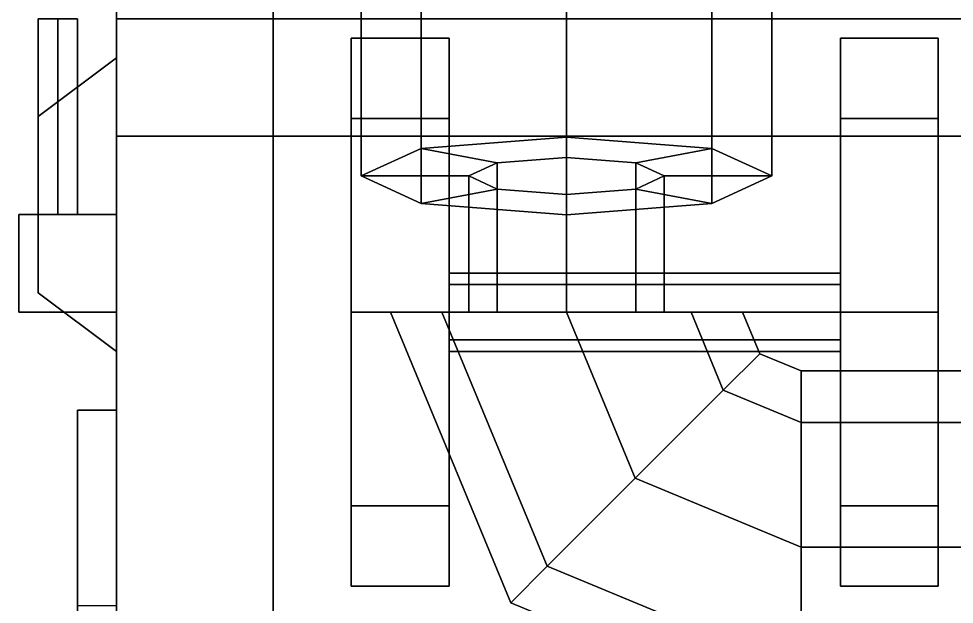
# Model space of a CAD drawing. Header units: millimetres. Extents: x -1.3 to 1.3, y -3 to 8.8.
# Drawn here: x -1.27 to -0.7918, y 1.7708 to 2.07 of the extents above; entities that cross this region are included whole.
import ezdxf

# ---------------------------------------------------------------- set-up
doc = ezdxf.new("R2010")
doc.units = ezdxf.units.MM
doc.header["$MEASUREMENT"] = 0
doc.layers.add('fenders', color=6, linetype='Continuous')
doc.layers.add('wheels', color=2, linetype='Continuous')

msp = doc.modelspace()

# ---------------------------------------------------------------- linework, layer by layer
for points in [[(-0.99, 3.2664, 1.68728), (-1.06425, 3.26059, 1.65708), (-1.06425, 2.00368, 1.89912), (-0.99, 2.00949, 1.92932)], [(-0.91575, 3.26059, 1.65708), (-0.99, 3.2664, 1.68728), (-0.99, 2.00949, 1.92932), (-0.91575, 2.00368, 1.89912)], [(-1.06425, 3.26059, 1.65708), (-1.095, 3.24655, 1.58418), (-1.095, 1.98964, 1.82622), (-1.06425, 2.00368, 1.89912)], [(-0.885, 3.24655, 1.58418), (-0.91575, 3.26059, 1.65708), (-0.91575, 2.00368, 1.89912), (-0.885, 1.98964, 1.82622)], [(-1.095, 3.24655, 1.58418), (-1.06425, 3.23251, 1.51127), (-1.06425, 1.9756, 1.75331), (-1.095, 1.98964, 1.82622)], [(-0.91575, 3.23251, 1.51127), (-0.885, 3.24655, 1.58418), (-0.885, 1.98964, 1.82622), (-0.91575, 1.9756, 1.75331)], [(-1.06425, 3.23251, 1.51127), (-0.99, 3.22669, 1.48107), (-0.99, 1.96978, 1.72311), (-1.06425, 1.9756, 1.75331)], [(-0.99, 3.22669, 1.48107), (-0.91575, 3.23251, 1.51127), (-0.91575, 1.9756, 1.75331), (-0.99, 1.96978, 1.72311)], [(-1.14, 2.07, 0.398), (-1.14, 2.46, 0.37), (-1.14, 2.27, 0.54), (-1.14, 2.17, 0.54)], [(-1.14, 2.07, 0.398), (-1.14, 2.37, 0.26), (-1.14, 2.46, 0.36), (-1.14, 2.46, 0.37)], [(-1.14, 2.37, 0.26), (-1.14, -2.24, 0.26), (-1.22, -2.24, 0.26), (-1.22, 2.37, 0.26)], [(-1.22, 2.37, 0.26), (-1.22, -2.24, 0.26), (-1.22, -1.79, 0.3), (-1.22, 1.87, 0.3)], [(-1.22, 2.17, 0.54), (-1.22, 2.37, 0.26), (-1.22, 1.87, 0.3), (-1.22, 1.87, 0.47)], [(-1.14, 2.07, 0.398), (-1.14, -1.81, 0.398), (-1.14, -2.24, 0.26), (-1.14, 2.37, 0.26)], [(-1.14, 2.07, 1.31), (-1.14, 2.17, 1.21), (-1.22, 2.17, 1.21), (-1.22, 2.07, 1.31)], [(-1.22, 2.07, 0.6), (-1.22, 2.12, 0.6), (-1.22, 2.17, 0.54), (-1.22, 1.87, 0.47)], [(-1.22, 2.05, 1.16), (-1.22, 2.17, 1.21), (-1.22, 2.12, 0.8), (-1.22, 2.07, 0.8)], [(-1.22, 2.07, 1.31), (-1.22, 2.17, 1.21), (-1.22, 2.05, 1.16), (-1.22, 2.05, 1.28)], [(-1.14, 2.07, 0.398), (-1.14, 2.17, 0.54), (-1.14, 2.17, 1.21), (-1.14, 2.07, 1.31)], [(-1.25, 1.97, 0.76), (-1.26, 1.97, 0.77), (-1.26, 2.07, 0.77), (-1.25, 2.07, 0.76)], [(-1.26, 1.97, 0.77), (-1.25, 1.97, 0.78), (-1.25, 2.07, 0.78), (-1.26, 2.07, 0.77)], [(-1.25, 1.97, 0.62), (-1.26, 1.97, 0.63), (-1.26, 2.07, 0.63), (-1.25, 2.07, 0.62)], [(-1.26, 1.97, 0.63), (-1.25, 1.97, 0.64), (-1.25, 2.07, 0.64), (-1.26, 2.07, 0.63)], [(-1.24, 1.97, 0.77), (-1.25, 1.97, 0.76), (-1.25, 2.07, 0.76), (-1.24, 2.07, 0.77)], [(-1.25, 1.97, 0.78), (-1.24, 1.97, 0.77), (-1.24, 2.07, 0.77), (-1.25, 2.07, 0.78)], [(-1.24, 1.97, 0.63), (-1.25, 1.97, 0.62), (-1.25, 2.07, 0.62), (-1.24, 2.07, 0.63)], [(-1.25, 1.97, 0.64), (-1.24, 1.97, 0.63), (-1.24, 2.07, 0.63), (-1.25, 2.07, 0.64)], [(-0.72, 1.56, 1.43), (-0.72, 2.07, 1.31), (-1.22, 2.07, 1.31), (-1.22, 1.56, 1.43)], [(-1.22, 2.07, 0.8), (-1.22, 2.07, 0.6), (-1.22, 1.97, 0.6), (-1.22, 1.97, 0.8)], [(-1.22, 2.07, 0.6), (-1.22, 1.87, 0.47), (-1.22, 1.87, 0.47), (-1.22, 1.97, 0.6)], [(-1.22, 2.05, 1.16), (-1.22, 2.07, 0.8), (-1.22, 1.97, 0.8), (-1.22, 1.9, 1.16)], [(-1.22, 2.05, 1.28), (-1.22, 1.9, 1.28), (-1.22, 1.56, 1.43), (-1.22, 2.07, 1.31)], [(-0.72, 2.07, 1.31), (-0.72, 2.07, 0.398), (-1.14, 2.07, 0.398), (-1.14, 2.07, 1.31)], [(-0.72, 2.07, 0.398), (-0.72, -1.81, 0.398), (-1.14, -1.81, 0.398), (-1.14, 2.07, 0.398)], [(-1.22, 2.05, 1.16), (-1.22, 1.9, 1.16), (-1.26, 1.93, 1.18), (-1.26, 2.02, 1.18)], [(-1.26, 2.02, 1.26), (-1.26, 1.93, 1.26), (-1.22, 1.9, 1.28), (-1.22, 2.05, 1.28)], [(-1.26, 2.02, 1.18), (-1.26, 2.02, 1.26), (-1.22, 2.05, 1.28), (-1.22, 2.05, 1.16)], [(-1.26, 1.93, 1.18), (-1.26, 1.93, 1.26), (-1.26, 2.02, 1.26), (-1.26, 2.02, 1.18)], [(-0.99, 2.00949, 1.92932), (-1.06425, 2.00368, 1.89912), (-1.02536, 1.99632, 1.86094), (-0.99, 1.99909, 1.87532)], [(-0.91575, 2.00368, 1.89912), (-0.99, 2.00949, 1.92932), (-0.99, 1.99909, 1.87532), (-0.95464, 1.99632, 1.86094)], [(-1.06425, 2.00368, 1.89912), (-1.095, 1.98964, 1.82622), (-1.04, 1.98964, 1.82622), (-1.02536, 1.99632, 1.86094)], [(-0.99, 1.99909, 1.87532), (-1.02536, 1.99632, 1.86094), (-1.02536, 1.92, 1.86536), (-0.99, 1.92, 1.88)], [(-0.95464, 1.99632, 1.86094), (-0.99, 1.99909, 1.87532), (-0.99, 1.92, 1.88), (-0.95464, 1.92, 1.86536)], [(-0.885, 1.98964, 1.82622), (-0.91575, 2.00368, 1.89912), (-0.95464, 1.99632, 1.86094), (-0.94, 1.98964, 1.82622)], [(-1.02536, 1.99632, 1.86094), (-1.04, 1.98964, 1.82622), (-1.04, 1.92, 1.83), (-1.02536, 1.92, 1.86536)], [(-0.94, 1.98964, 1.82622), (-0.95464, 1.99632, 1.86094), (-0.95464, 1.92, 1.86536), (-0.94, 1.92, 1.83)], [(-1.095, 1.98964, 1.82622), (-1.06425, 1.9756, 1.75331), (-1.02536, 1.98295, 1.7915), (-1.04, 1.98964, 1.82622)], [(-1.04, 1.98964, 1.82622), (-1.02536, 1.98295, 1.7915), (-1.02536, 1.92, 1.79464), (-1.04, 1.92, 1.83)], [(-0.91575, 1.9756, 1.75331), (-0.885, 1.98964, 1.82622), (-0.94, 1.98964, 1.82622), (-0.95464, 1.98295, 1.7915)], [(-0.95464, 1.98295, 1.7915), (-0.94, 1.98964, 1.82622), (-0.94, 1.92, 1.83), (-0.95464, 1.92, 1.79464)], [(-1.06425, 1.9756, 1.75331), (-0.99, 1.96978, 1.72311), (-0.99, 1.98018, 1.77712), (-1.02536, 1.98295, 1.7915)], [(-1.02536, 1.98295, 1.7915), (-0.99, 1.98018, 1.77712), (-0.99, 1.92, 1.78), (-1.02536, 1.92, 1.79464)], [(-0.99, 1.96978, 1.72311), (-0.91575, 1.9756, 1.75331), (-0.95464, 1.98295, 1.7915), (-0.99, 1.98018, 1.77712)], [(-0.99, 1.98018, 1.77712), (-0.95464, 1.98295, 1.7915), (-0.95464, 1.92, 1.79464), (-0.99, 1.92, 1.78)], [(-1.27, 1.97, 0.78), (-1.27, 1.97, 0.62), (-1.27, 1.92, 0.62), (-1.27, 1.92, 0.78)], [(-1.22, 1.92, 0.8), (-1.22, 1.97, 0.8), (-1.27, 1.97, 0.78), (-1.27, 1.92, 0.78)], [(-1.22, 1.97, 0.8), (-1.22, 1.97, 0.6), (-1.27, 1.97, 0.62), (-1.27, 1.97, 0.78)], [(-1.27, 1.92, 0.62), (-1.27, 1.97, 0.62), (-1.22, 1.97, 0.6), (-1.22, 1.92, 0.6)], [(-1.22, 1.92, 0.6), (-1.22, 1.97, 0.6), (-1.22, 1.87, 0.47), (-1.22, 1.57, 0.47)], [(-1.22, 1.9, 1.16), (-1.22, 1.9, 1.16), (-1.22, 1.97, 0.8), (-1.22, 1.92, 0.8)], [(-1.22, 1.9, 1.16), (-1.22, 1.9, 1.28), (-1.26, 1.93, 1.26), (-1.26, 1.93, 1.18)], [(-1.27, 1.92, 0.78), (-1.27, 1.92, 0.62), (-1.22, 1.92, 0.6), (-1.22, 1.92, 0.8)], [(-1.22, 1.92, 0.8), (-1.22, 1.92, 0.6), (-1.22, 1.57, 0.47), (-1.22, 1.36, 0.61)], [(-1.22, 1.92, 0.8), (-1.22, 1.36, 0.61), (-1.22, 1.36, 1.36), (-1.22, 1.9, 1.16)], [(-1.01849, 1.77151, 1.8), (-0.99985, 1.79015, 1.86364), (-1.05364, 1.92, 1.86364), (-1.08, 1.92, 1.8)], [(-0.99985, 1.79015, 1.73636), (-1.01849, 1.77151, 1.8), (-1.08, 1.92, 1.8), (-1.05364, 1.92, 1.73636)], [(-1.02536, 1.92, 1.86536), (-1.04, 1.92, 1.83), (-1.08, 1.92, 1.8), (-1.05364, 1.92, 1.86364)], [(-1.04, 1.92, 1.83), (-1.02536, 1.92, 1.79464), (-1.05364, 1.92, 1.73636), (-1.08, 1.92, 1.8)], [(-0.99985, 1.79015, 1.86364), (-0.95485, 1.83515, 1.89), (-0.99, 1.92, 1.89), (-1.05364, 1.92, 1.86364)], [(-0.95485, 1.83515, 1.71), (-0.99985, 1.79015, 1.73636), (-1.05364, 1.92, 1.73636), (-0.99, 1.92, 1.71)], [(-0.99, 1.92, 1.88), (-1.02536, 1.92, 1.86536), (-1.05364, 1.92, 1.86364), (-0.99, 1.92, 1.89)], [(-1.02536, 1.92, 1.79464), (-0.99, 1.92, 1.78), (-0.99, 1.92, 1.71), (-1.05364, 1.92, 1.73636)], [(-0.95485, 1.83515, 1.89), (-0.90985, 1.88015, 1.86364), (-0.92636, 1.92, 1.86364), (-0.99, 1.92, 1.89)], [(-0.90985, 1.88015, 1.73636), (-0.95485, 1.83515, 1.71), (-0.99, 1.92, 1.71), (-0.92636, 1.92, 1.73636)], [(-0.99, 1.92, 1.78), (-0.95464, 1.92, 1.79464), (-0.92636, 1.92, 1.73636), (-0.99, 1.92, 1.71)], [(-0.95464, 1.92, 1.86536), (-0.99, 1.92, 1.88), (-0.99, 1.92, 1.89), (-0.92636, 1.92, 1.86364)], [(-0.95464, 1.92, 1.79464), (-0.94, 1.92, 1.83), (-0.9, 1.92, 1.8), (-0.92636, 1.92, 1.73636)], [(-0.94, 1.92, 1.83), (-0.95464, 1.92, 1.86536), (-0.92636, 1.92, 1.86364), (-0.9, 1.92, 1.8)], [(-0.90985, 1.88015, 1.86364), (-0.89121, 1.89879, 1.8), (-0.9, 1.92, 1.8), (-0.92636, 1.92, 1.86364)], [(-0.89121, 1.89879, 1.8), (-0.90985, 1.88015, 1.73636), (-0.92636, 1.92, 1.73636), (-0.9, 1.92, 1.8)], [(-1.22, 1.9, 1.16), (-1.22, 1.36, 1.36), (-1.22, 1.56, 1.43), (-1.22, 1.9, 1.28)], [(-0.87, 1.86364, 1.86364), (-0.87, 1.89, 1.8), (-0.89121, 1.89879, 1.8), (-0.90985, 1.88015, 1.86364)], [(-0.87, 1.89, 1.8), (-0.87, 1.86364, 1.73636), (-0.90985, 1.88015, 1.73636), (-0.89121, 1.89879, 1.8)], [(-0.17, 1.86364, 1.86364), (-0.17, 1.89, 1.8), (-0.87, 1.89, 1.8), (-0.87, 1.86364, 1.86364)], [(-0.17, 1.89, 1.8), (-0.17, 1.86364, 1.73636), (-0.87, 1.86364, 1.73636), (-0.87, 1.89, 1.8)], [(-0.87, 1.8, 1.89), (-0.87, 1.86364, 1.86364), (-0.90985, 1.88015, 1.86364), (-0.95485, 1.83515, 1.89)], [(-0.87, 1.86364, 1.73636), (-0.87, 1.8, 1.71), (-0.95485, 1.83515, 1.71), (-0.90985, 1.88015, 1.73636)], [(-1.22, 1.57, 0.47), (-1.22, 1.87, 0.47), (-1.24, 1.87, 0.47), (-1.24, 1.57, 0.47)], [(-1.22, 1.87, 0.47), (-1.22, 1.87, 0.3), (-1.24, 1.87, 0.3), (-1.24, 1.87, 0.47)], [(-1.22, 1.87, 0.3), (-1.22, 1.77, 0.3), (-1.24, 1.77, 0.3), (-1.24, 1.87, 0.3)], [(-1.24, 1.57, 0.47), (-1.24, 1.87, 0.47), (-1.24, 1.77, 0.34), (-1.24, 1.67, 0.34)], [(-1.24, 1.87, 0.3), (-1.24, 1.77, 0.3), (-1.24, 1.77, 0.34), (-1.24, 1.87, 0.47)], [(-0.17, 1.8, 1.89), (-0.17, 1.86364, 1.86364), (-0.87, 1.86364, 1.86364), (-0.87, 1.8, 1.89)], [(-0.17, 1.86364, 1.73636), (-0.17, 1.8, 1.71), (-0.87, 1.8, 1.71), (-0.87, 1.86364, 1.73636)], [(-0.87, 1.73636, 1.86364), (-0.87, 1.8, 1.89), (-0.95485, 1.83515, 1.89), (-0.99985, 1.79015, 1.86364)], [(-0.87, 1.8, 1.71), (-0.87, 1.73636, 1.73636), (-0.99985, 1.79015, 1.73636), (-0.95485, 1.83515, 1.71)], [(-0.17, 1.73636, 1.86364), (-0.17, 1.8, 1.89), (-0.87, 1.8, 1.89), (-0.87, 1.73636, 1.86364)], [(-0.17, 1.8, 1.71), (-0.17, 1.73636, 1.73636), (-0.87, 1.73636, 1.73636), (-0.87, 1.8, 1.71)], [(-0.87, 1.71, 1.8), (-0.87, 1.73636, 1.86364), (-0.99985, 1.79015, 1.86364), (-1.01849, 1.77151, 1.8)], [(-0.87, 1.73636, 1.73636), (-0.87, 1.71, 1.8), (-1.01849, 1.77151, 1.8), (-0.99985, 1.79015, 1.73636)]]:
    msp.add_3dface(points)
at = {"layer": 'fenders'}
for points in [[(-0.72, 2.01, 1.7), (-0.72, 3.21, 1.43), (-1.22, 3.21, 1.43), (-1.22, 2.01, 1.7)], [(-1.22, 2.01, 1.7), (-1.22, 3.21, 1.43), (-1.22, 3.21, 1.36), (-1.22, 1.96, 1.63)], [(-1.22, -0.8, 1.7), (-1.22, 2.01, 1.7), (-1.22, 1.96, 1.63), (-1.22, -0.8, 1.63)], [(-0.72, -0.8, 1.7), (-0.72, 2.01, 1.7), (-1.22, 2.01, 1.7), (-1.22, -0.8, 1.7)]]:
    msp.add_3dface(points, dxfattribs=at)
at = {"layer": 'wheels'}
for points in [[(-1.05, 2.01899, 0.31899), (-1.05, 2.06, 0.22), (-1.1, 2.06, 0.22), (-1.1, 2.01899, 0.31899)], [(-1.05, 2.06, 0.22), (-1.05, 2.01899, 0.12101), (-1.1, 2.01899, 0.12101), (-1.1, 2.06, 0.22)], [(-1.1, 1.78, 0.22), (-1.1, 2.01899, 0.31899), (-1.1, 2.06, 0.22), (-1.1, 1.82101, 0.12101)], [(-1.1, 1.82101, 0.12101), (-1.1, 2.06, 0.22), (-1.1, 2.01899, 0.12101), (-1.1, 1.92, 0.08)], [(-1.05, 1.82101, 0.31899), (-1.05, 2.06, 0.22), (-1.05, 2.01899, 0.31899), (-1.05, 1.92, 0.36)], [(-1.05, 1.78, 0.22), (-1.05, 2.01899, 0.12101), (-1.05, 2.06, 0.22), (-1.05, 1.82101, 0.31899)], [(-0.8, 2.01899, 0.31899), (-0.8, 2.06, 0.22), (-0.85, 2.06, 0.22), (-0.85, 2.01899, 0.31899)], [(-0.8, 2.06, 0.22), (-0.8, 2.01899, 0.12101), (-0.85, 2.01899, 0.12101), (-0.85, 2.06, 0.22)], [(-0.85, 1.78, 0.22), (-0.85, 2.01899, 0.31899), (-0.85, 2.06, 0.22), (-0.85, 1.82101, 0.12101)], [(-0.85, 1.82101, 0.12101), (-0.85, 2.06, 0.22), (-0.85, 2.01899, 0.12101), (-0.85, 1.92, 0.08)], [(-0.8, 1.82101, 0.31899), (-0.8, 2.06, 0.22), (-0.8, 2.01899, 0.31899), (-0.8, 1.92, 0.36)], [(-0.8, 1.78, 0.22), (-0.8, 2.01899, 0.12101), (-0.8, 2.06, 0.22), (-0.8, 1.82101, 0.31899)], [(-1.05, 1.92, 0.36), (-1.05, 2.01899, 0.31899), (-1.1, 2.01899, 0.31899), (-1.1, 1.92, 0.36)], [(-1.05, 2.01899, 0.12101), (-1.05, 1.92, 0.08), (-1.1, 1.92, 0.08), (-1.1, 2.01899, 0.12101)], [(-1.1, 1.82101, 0.31899), (-1.1, 1.92, 0.36), (-1.1, 2.01899, 0.31899), (-1.1, 1.78, 0.22)], [(-1.05, 1.82101, 0.12101), (-1.05, 1.92, 0.08), (-1.05, 2.01899, 0.12101), (-1.05, 1.78, 0.22)], [(-0.8, 1.92, 0.36), (-0.8, 2.01899, 0.31899), (-0.85, 2.01899, 0.31899), (-0.85, 1.92, 0.36)], [(-0.8, 2.01899, 0.12101), (-0.8, 1.92, 0.08), (-0.85, 1.92, 0.08), (-0.85, 2.01899, 0.12101)], [(-0.85, 1.82101, 0.31899), (-0.85, 1.92, 0.36), (-0.85, 2.01899, 0.31899), (-0.85, 1.78, 0.22)], [(-0.8, 1.82101, 0.12101), (-0.8, 1.92, 0.08), (-0.8, 2.01899, 0.12101), (-0.8, 1.78, 0.22)], [(-0.85, 1.93414, 0.23414), (-0.85, 1.94, 0.22), (-1.05, 1.94, 0.22), (-1.05, 1.93414, 0.23414)], [(-0.85, 1.94, 0.22), (-0.85, 1.93414, 0.20586), (-1.05, 1.93414, 0.20586), (-1.05, 1.94, 0.22)], [(-0.85, 1.92, 0.24), (-0.85, 1.93414, 0.23414), (-1.05, 1.93414, 0.23414), (-1.05, 1.92, 0.24)], [(-0.85, 1.93414, 0.20586), (-0.85, 1.92, 0.2), (-1.05, 1.92, 0.2), (-1.05, 1.93414, 0.20586)], [(-1.05, 1.82101, 0.31899), (-1.05, 1.92, 0.36), (-1.1, 1.92, 0.36), (-1.1, 1.82101, 0.31899)], [(-1.05, 1.92, 0.08), (-1.05, 1.82101, 0.12101), (-1.1, 1.82101, 0.12101), (-1.1, 1.92, 0.08)], [(-0.85, 1.90586, 0.23414), (-0.85, 1.92, 0.24), (-1.05, 1.92, 0.24), (-1.05, 1.90586, 0.23414)], [(-0.85, 1.92, 0.2), (-0.85, 1.90586, 0.20586), (-1.05, 1.90586, 0.20586), (-1.05, 1.92, 0.2)], [(-0.8, 1.82101, 0.31899), (-0.8, 1.92, 0.36), (-0.85, 1.92, 0.36), (-0.85, 1.82101, 0.31899)], [(-0.8, 1.92, 0.08), (-0.8, 1.82101, 0.12101), (-0.85, 1.82101, 0.12101), (-0.85, 1.92, 0.08)], [(-0.85, 1.9, 0.22), (-0.85, 1.90586, 0.23414), (-1.05, 1.90586, 0.23414), (-1.05, 1.9, 0.22)], [(-0.85, 1.90586, 0.20586), (-0.85, 1.9, 0.22), (-1.05, 1.9, 0.22), (-1.05, 1.90586, 0.20586)], [(-1.05, 1.78, 0.22), (-1.05, 1.82101, 0.31899), (-1.1, 1.82101, 0.31899), (-1.1, 1.78, 0.22)], [(-1.05, 1.82101, 0.12101), (-1.05, 1.78, 0.22), (-1.1, 1.78, 0.22), (-1.1, 1.82101, 0.12101)], [(-0.8, 1.78, 0.22), (-0.8, 1.82101, 0.31899), (-0.85, 1.82101, 0.31899), (-0.85, 1.78, 0.22)], [(-0.8, 1.82101, 0.12101), (-0.8, 1.78, 0.22), (-0.85, 1.78, 0.22), (-0.85, 1.82101, 0.12101)]]:
    msp.add_3dface(points, dxfattribs=at)

doc.saveas('drawing.dxf')
